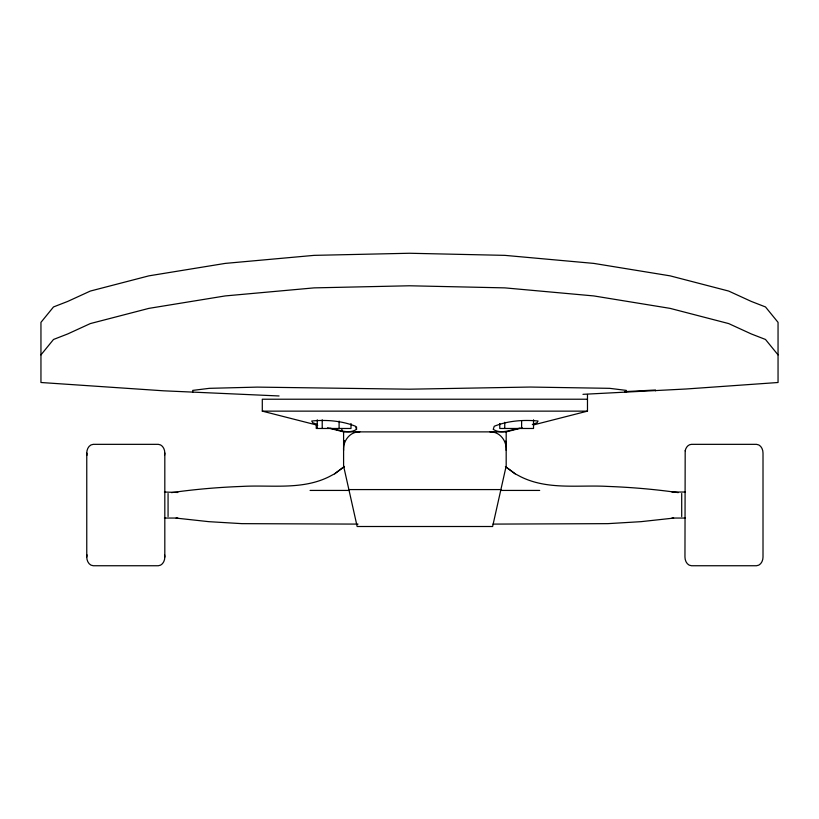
<?xml version="1.0" encoding="UTF-8"?>
<svg xmlns="http://www.w3.org/2000/svg" width="819" height="819" viewBox="0 0 819 819"><rect width="100%" height="100%" fill="white"/><g stroke="black" fill="none" stroke-linecap="round" stroke-linejoin="round"><path stroke-width="1.23" d="M343.591 450.389C342.895 441.011 349.836 431.47 359.848 431.879M86.763 453.009C86.732 449.181 89.005 444.553 93.274 444.338L158.313 444.338C162.572 444.553 164.844 449.181 164.814 453.009L164.814 557.074C164.844 560.892 162.572 565.519 158.313 565.745L93.274 565.745C89.005 565.519 86.732 560.892 86.763 557.074L86.763 453.009L86.988 455.251M86.763 557.074L86.988 554.821M164.588 455.251L164.814 453.009M343.591 443.284L344.441 440.683M40.95 354.883L53.511 339.465L67.69 333.957L90.325 323.577L148.894 308.374L225.225 295.925L314.117 287.878L409.5 285.78L504.883 287.878L593.775 295.925L670.106 308.374L728.675 323.577L751.31 333.957L765.489 339.465L778.05 354.883M344.492 466.441L334.889 473.658L328.992 476.781C301.812 490.274 271.048 484.746 241.871 486.425C218.335 487.295 194.84 489.312 171.519 492.628M344.389 466.492L334.602 473.812M356.541 426.934L356.541 429.361C348.515 434.623 338.534 429.514 330.139 428.235M532.33 424.508L537.049 422.737L538.052 421.007C523.443 419.625 507.964 420.731 494.246 426.269L493.233 429.361C501.259 434.623 511.24 429.514 519.635 428.235M327.58 427.794L343.591 431.879L506.183 431.879L522.194 427.794M533.282 424.969L587.479 411.138L587.479 394.451M673.648 518.099L641.001 521.662L607.893 523.648L493.018 524.099M582.964 394.328L686.127 388.994L778.05 382.504L778.05 322.358L765.489 306.941L751.31 301.433L728.675 291.062L670.106 275.849L593.775 263.401L504.883 255.364L409.5 253.255L314.117 255.364L225.225 263.401L148.894 275.849L90.325 291.062L67.69 301.433L53.511 306.941L40.95 322.358L40.95 382.504L163.554 390.806L279.064 395.966M587.479 399.222L262.295 399.222L262.295 411.138L317.721 425.276M262.295 411.138L587.479 411.138M348.874 489.578L500.9 489.578M310.084 490.427L349.211 490.427M500.563 490.427L539.69 490.427M164.404 492.035L177.825 492.475M671.949 492.035L685.37 492.035M164.404 518.048L177.825 518.048M671.949 518.048L685.37 518.048M358.016 524.099L241.871 523.648L208.773 521.662L176.126 518.099M489.926 431.879C499.938 431.47 506.879 441.011 506.183 450.389M678.255 492.628C654.934 489.312 631.439 487.295 607.893 486.425C578.726 484.746 547.962 490.274 520.782 476.781L514.885 473.658L506.173 467.188M317.444 424.508L312.725 422.737L311.711 421.007C326.331 419.625 341.81 420.731 355.528 426.269L356.541 429.361M515.171 473.812L505.384 466.492M506.183 443.284L505.63 441.083M164.588 554.821L164.814 557.074M626.3 392.352L626.289 390.397L609.674 388.339L530.128 387.049L409.5 389.199L257.279 387.111L209.326 388.339L192.711 390.397L192.711 392.352M681.705 493.519L681.705 516.554M655.446 390.806L655.446 390.008L624.743 391.636L624.743 392.434M533.527 419.809L533.527 428.48L499.774 428.48L499.774 423.525M521.621 421.048L521.621 428.48M506.183 431.879L506.183 465.991L492.618 526.504L357.156 526.504L343.591 465.991L343.591 431.879M504.75 422.287L504.75 428.48M351.003 423.525L351.003 428.48L316.247 428.48L316.247 424.764M341.881 428.46L341.881 430.937M339.097 421.048L339.097 428.48M322.215 419.809L322.215 428.48M317.25 419.809L317.25 428.48M168.069 493.519L168.069 516.554M685.186 450.767L684.96 557.074C684.93 560.892 687.202 565.519 691.461 565.745L756.5 565.745C760.769 565.519 763.042 560.892 763.011 557.074L763.011 453.009C763.042 449.181 760.769 444.553 756.5 444.338L691.461 444.338C688.052 444.461 685.8 447.676 685.186 450.767"/></g></svg>
